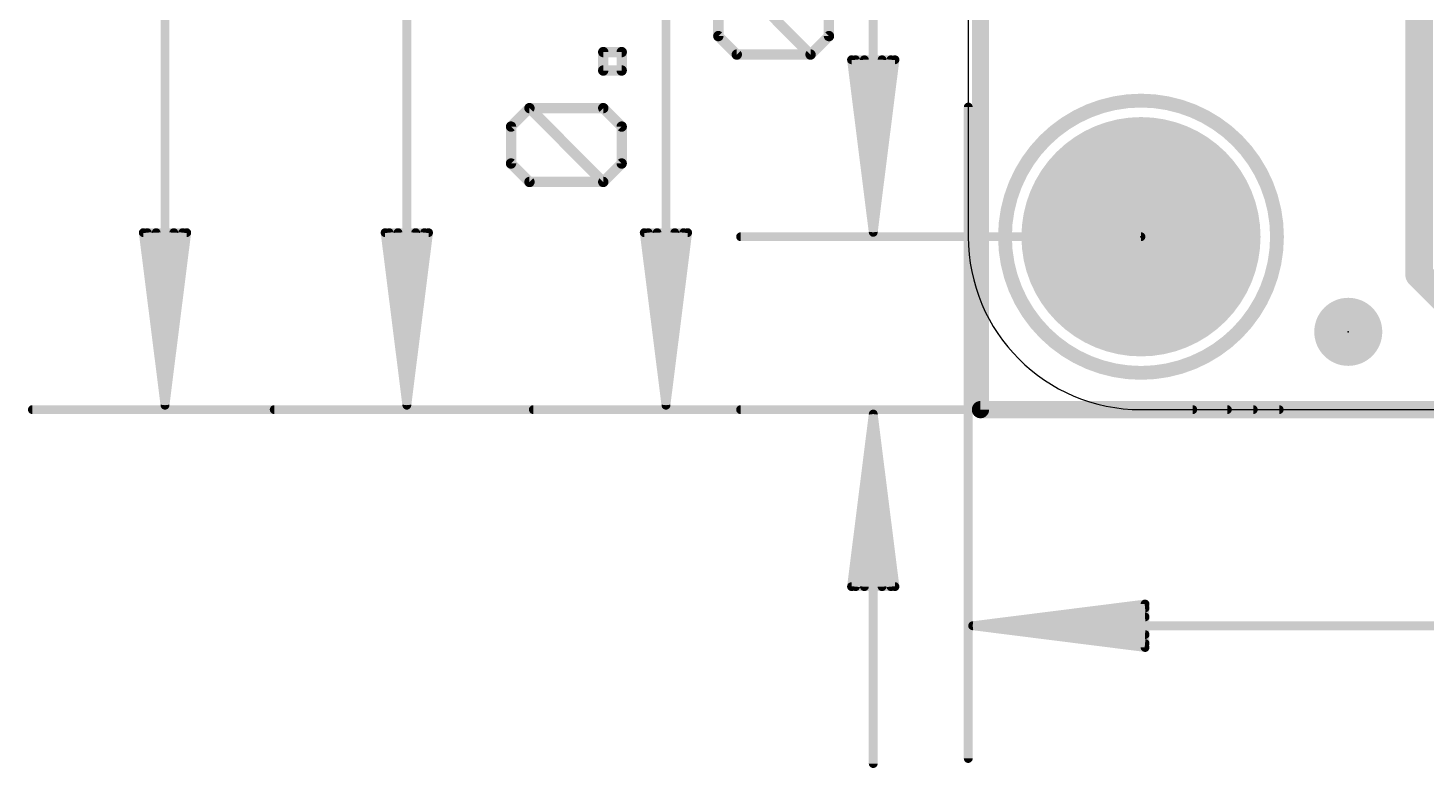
# Model space of a CAD drawing. Extents: x -14.2 to 48.4, y -5.3 to 35.
# Drawn here: x -13.83 to 6.73, y -5.27 to 5.61 of the extents above; entities that cross this region are included whole.
import ezdxf

# ---------------------------------------------------------------- set-up
doc = ezdxf.new("R2010")
doc.units = 0
for name, color, linetype in [('1', 12, 'CONTINUOUS'), ('16', 132, 'CONTINUOUS'), ('17', 110, 'CONTINUOUS'), ('20', 53, 'CONTINUOUS'), ('21', 40, 'CONTINUOUS'), ('23', 40, 'CONTINUOUS'), ('47', 253, 'CONTINUOUS')]:
    doc.layers.add(name, color=color, linetype=linetype)

# ---------------------------------------------------------------- blocks, each defined once
blk = doc.blocks.new('PIE')
at = {"const_width": 0.5}
blk.add_lwpolyline([(0, -0.25, 1), (0, 0.25, 1), (0, -0.25)], format="xyb", dxfattribs=at)
blk = doc.blocks.new('ROUNDP')
at = {"const_width": 0.5}
blk.add_lwpolyline([(0, -0.25, 1), (0, 0.25, 1), (0, -0.25)], format="xyb", dxfattribs=at)

msp = doc.modelspace()

# ---------------------------------------------------------------- linework, layer by layer
at = {"layer": '1'}
for points, const_width in [([(0.18, 0), (0.18, 23)], 0.254), ([(6.63, 8.3), (6.63, 1.985)], 0.4064), ([(6.63, 1.985), (7.865, 0.75)], 0.4064), ([(48.26, 0), (0.18, 0)], 0.254)]:
    msp.add_lwpolyline(points, dxfattribs=dict(at, const_width=const_width))
for points, const_width in [([(6.5284, 1.985, 1), (6.7316, 1.985)], 0.2032), ([(6.7018, 2.0568, 1), (6.5582, 1.9132)], 0.2032), ([(0.18, 0.0635, 1), (0.18, -0.0635)], 0.127), ([(0.1165, 0, 1), (0.2435, 0)], 0.127)]:
    msp.add_lwpolyline(points, format="xyb", dxfattribs=dict(at, const_width=const_width))
at = {"layer": '16', "const_width": 0.254}
for points in [[(0.18, 0), (0.18, 23)], [(48.26, 0), (0.18, 0)]]:
    msp.add_lwpolyline(points, dxfattribs=at)
at = {"layer": '16', "const_width": 0.127}
for points in [[(0.18, 0.0635, 1), (0.18, -0.0635)], [(0.1165, 0, 1), (0.2435, 0)]]:
    msp.add_lwpolyline(points, format="xyb", dxfattribs=at)
at = {"layer": '20'}
for p, q in [((0, 20.32), (0, 2.54)), ((2.54, 0), (45.72, 0))]:
    msp.add_line(p, q, dxfattribs=at)
msp.add_arc((2.54, 2.54), 2.54, 180, 270, dxfattribs=at)
at = {"layer": '21', "const_width": 0.2032}
msp.add_lwpolyline([(2.54, 0.54, 1), (2.54, 4.54, 1), (2.54, 0.54)], format="xyb", dxfattribs=at)
at = {"layer": '23'}
for p in [(2.54, 2.54), (5.588, 1.143)]:
    msp.add_point(p, dxfattribs=at)
at = {"layer": '47'}
for points, const_width in [([(-11.811, 0.065), (-11.811, 22.795)], 0.13), ([(-8.255, 0.065), (-8.255, 20.255)], 0.13), ([(-4.445, 0.065), (-4.445, 11.435)], 0.13), ([(-1.397, 2.605), (-1.397, 10.1028)], 0.13), ([(-2.3189, 5.2162), (-3.4035, 6.3009)], 0.1524), ([(-3.6747, 5.4874), (-3.6747, 6.0297)], 0.1524), ([(-2.0477, 6.0297), (-2.0477, 5.4874)], 0.1524), ([(-3.4035, 5.2162), (-3.6747, 5.4874)], 0.1524), ([(-2.0477, 5.4874), (-2.3189, 5.2162)], 0.1524), ([(-5.3669, 4.982), (-5.3669, 5.2531)], 0.1524), ([(-5.3669, 5.2531), (-5.0957, 5.2531)], 0.1524), ([(-5.0957, 5.2531), (-5.0957, 4.982)], 0.1524), ([(-2.3189, 5.2162), (-3.4035, 5.2162)], 0.1524), ([(-1.397, 2.605), (-1.7162, 5.14)], 0.13), ([(-1.7162, 5.14), (-1.0778, 5.14)], 0.13), ([(-1.397, 2.605), (-1.657, 5.14)], 0.13), ([(-1.397, 2.605), (-1.527, 5.14)], 0.13), ([(-1.0778, 5.14), (-1.397, 2.605)], 0.13), ([(-1.267, 5.14), (-1.397, 2.605)], 0.13), ([(-1.137, 5.14), (-1.397, 2.605)], 0.13), ([(-5.0957, 4.982), (-5.3669, 4.982)], 0.1524), ([(-6.7227, 4.1583), (-6.4515, 4.4295)], 0.1524), ([(-6.4515, 4.4295), (-5.3669, 4.4295)], 0.1524), ([(-5.3669, 3.3448), (-6.4515, 4.4295)], 0.1524), ([(-5.3669, 4.4295), (-5.0957, 4.1583)], 0.1524), ([(0, 4.445), (0, -5.125)], 0.13), ([(-6.7227, 3.616), (-6.7227, 4.1583)], 0.1524), ([(-5.0957, 4.1583), (-5.0957, 3.616)], 0.1524), ([(-6.4515, 3.3448), (-6.7227, 3.616)], 0.1524), ([(-5.0957, 3.616), (-5.3669, 3.3448)], 0.1524), ([(-5.3669, 3.3448), (-6.4515, 3.3448)], 0.1524), ([(-11.811, 0.065), (-12.1302, 2.6)], 0.13), ([(-12.1302, 2.6), (-11.4918, 2.6)], 0.13), ([(-11.811, 0.065), (-12.071, 2.6)], 0.13), ([(-11.811, 0.065), (-11.941, 2.6)], 0.13), ([(-11.4918, 2.6), (-11.811, 0.065)], 0.13), ([(-11.681, 2.6), (-11.811, 0.065)], 0.13), ([(-11.551, 2.6), (-11.811, 0.065)], 0.13), ([(-8.255, 0.065), (-8.5742, 2.6)], 0.13), ([(-8.5742, 2.6), (-7.9358, 2.6)], 0.13), ([(-8.255, 0.065), (-8.515, 2.6)], 0.13), ([(-8.255, 0.065), (-8.385, 2.6)], 0.13), ([(-7.9358, 2.6), (-8.255, 0.065)], 0.13), ([(-8.125, 2.6), (-8.255, 0.065)], 0.13), ([(-7.995, 2.6), (-8.255, 0.065)], 0.13), ([(-4.445, 0.065), (-4.7642, 2.6)], 0.13), ([(-4.7642, 2.6), (-4.1258, 2.6)], 0.13), ([(-4.445, 0.065), (-4.705, 2.6)], 0.13), ([(-4.445, 0.065), (-4.575, 2.6)], 0.13), ([(-4.1258, 2.6), (-4.445, 0.065)], 0.13), ([(-4.315, 2.6), (-4.445, 0.065)], 0.13), ([(-4.185, 2.6), (-4.445, 0.065)], 0.13), ([(2.54, 2.54), (-3.347, 2.54)], 0.13), ([(3.81, 0), (-13.761, 0)], 0.13), ([(4.191, 0), (-10.205, 0)], 0.13), ([(4.572, 0), (-6.395, 0)], 0.13), ([(3.302, 0), (-3.347, 0)], 0.13), ([(-1.397, -0.065), (-1.7162, -2.6)], 0.13), ([(-1.397, -0.065), (-1.657, -2.6)], 0.13), ([(-1.397, -0.065), (-1.527, -2.6)], 0.13), ([(-1.397, -0.065), (-1.397, -5.2)], 0.13), ([(-1.0778, -2.6), (-1.397, -0.065)], 0.13), ([(-1.267, -2.6), (-1.397, -0.065)], 0.13), ([(-1.137, -2.6), (-1.397, -0.065)], 0.13), ([(-1.7162, -2.6), (-1.0778, -2.6)], 0.13), ([(0.065, -3.175), (2.6, -2.8558)], 0.13), ([(0.065, -3.175), (2.6, -2.915)], 0.13), ([(2.6, -2.8558), (2.6, -3.4942)], 0.13), ([(0.065, -3.175), (2.6, -3.045)], 0.13), ([(0.065, -3.175), (23.049, -3.175)], 0.13), ([(2.6, -3.4942), (0.065, -3.175)], 0.13), ([(2.6, -3.305), (0.065, -3.175)], 0.13), ([(2.6, -3.435), (0.065, -3.175)], 0.13)]:
    msp.add_lwpolyline(points, dxfattribs=dict(at, const_width=const_width))
for points, const_width in [([(-3.6477, 5.5143, 1), (-3.7016, 5.4604)], 0.0762), ([(-2.0208, 5.4604, 1), (-2.0746, 5.5143)], 0.0762), ([(-3.7128, 5.4874, 1), (-3.6366, 5.4874)], 0.0762), ([(-2.0858, 5.4874, 1), (-2.0096, 5.4874)], 0.0762), ([(-5.3288, 5.2531, 1), (-5.405, 5.2531)], 0.0762), ([(-5.3669, 5.2912, 1), (-5.3669, 5.215)], 0.0762), ([(-5.0576, 5.2531, 1), (-5.1338, 5.2531)], 0.0762), ([(-5.0957, 5.215, 1), (-5.0957, 5.2912)], 0.0762), ([(-3.4035, 5.2543, 1), (-3.4035, 5.1781)], 0.0762), ([(-3.4305, 5.1893, 1), (-3.3766, 5.2431)], 0.0762), ([(-2.3458, 5.2431, 1), (-2.2919, 5.1893)], 0.0762), ([(-2.3458, 5.1893, 1), (-2.2919, 5.2431)], 0.0762), ([(-2.3189, 5.1781, 1), (-2.3189, 5.2543)], 0.0762), ([(-1.684, 5.1441, 1), (-1.7485, 5.1359)], 0.065), ([(-1.7162, 5.1725, 1), (-1.7162, 5.1075)], 0.065), ([(-1.6247, 5.1433, 1), (-1.6893, 5.1367)], 0.065), ([(-1.4945, 5.1417, 1), (-1.5595, 5.1383)], 0.065), ([(-1.2345, 5.1383, 1), (-1.2995, 5.1417)], 0.065), ([(-1.1047, 5.1367, 1), (-1.1693, 5.1433)], 0.065), ([(-1.0455, 5.1359, 1), (-1.11, 5.1441)], 0.065), ([(-1.0778, 5.1075, 1), (-1.0778, 5.1725)], 0.065), ([(-5.3669, 5.0201, 1), (-5.3669, 4.9439)], 0.0762), ([(-5.405, 4.982, 1), (-5.3288, 4.982)], 0.0762), ([(-5.1338, 4.982, 1), (-5.0576, 4.982)], 0.0762), ([(-5.0957, 4.9439, 1), (-5.0957, 5.0201)], 0.0762), ([(-6.4246, 4.4564, 1), (-6.4785, 4.4025)], 0.0762), ([(-6.4515, 4.4676, 1), (-6.4515, 4.3914)], 0.0762), ([(-6.4246, 4.4025, 1), (-6.4785, 4.4564)], 0.0762), ([(-5.3399, 4.4564, 1), (-5.3938, 4.4025)], 0.0762), ([(-5.3669, 4.3914, 1), (-5.3669, 4.4676)], 0.0762), ([(0.0325, 4.445, 1), (-0.0325, 4.445)], 0.065), ([(-6.6846, 4.1583, 1), (-6.7608, 4.1583)], 0.0762), ([(-6.7496, 4.1852, 1), (-6.6957, 4.1314)], 0.0762), ([(-5.0576, 4.1583, 1), (-5.1338, 4.1583)], 0.0762), ([(-5.1226, 4.1314, 1), (-5.0688, 4.1852)], 0.0762), ([(-6.6957, 3.6429, 1), (-6.7496, 3.589)], 0.0762), ([(-6.7608, 3.616, 1), (-6.6846, 3.616)], 0.0762), ([(-5.1338, 3.616, 1), (-5.0576, 3.616)], 0.0762), ([(-5.0688, 3.589, 1), (-5.1226, 3.6429)], 0.0762), ([(-6.4515, 3.3829, 1), (-6.4515, 3.3067)], 0.0762), ([(-6.4785, 3.3179, 1), (-6.4246, 3.3718)], 0.0762), ([(-5.3938, 3.3718, 1), (-5.3399, 3.3179)], 0.0762), ([(-5.3938, 3.3179, 1), (-5.3399, 3.3718)], 0.0762), ([(-5.3669, 3.3067, 1), (-5.3669, 3.3829)], 0.0762), ([(-12.098, 2.6041, 1), (-12.1625, 2.5959)], 0.065), ([(-12.1302, 2.6325, 1), (-12.1302, 2.5675)], 0.065), ([(-12.0387, 2.6033, 1), (-12.1033, 2.5967)], 0.065), ([(-11.9085, 2.6017, 1), (-11.9735, 2.5983)], 0.065), ([(-11.6485, 2.5983, 1), (-11.7135, 2.6017)], 0.065), ([(-11.5187, 2.5967, 1), (-11.5833, 2.6033)], 0.065), ([(-11.4595, 2.5959, 1), (-11.524, 2.6041)], 0.065), ([(-11.4918, 2.5675, 1), (-11.4918, 2.6325)], 0.065), ([(-8.542, 2.6041, 1), (-8.6065, 2.5959)], 0.065), ([(-8.5742, 2.6325, 1), (-8.5742, 2.5675)], 0.065), ([(-8.4827, 2.6033, 1), (-8.5473, 2.5967)], 0.065), ([(-8.3525, 2.6017, 1), (-8.4175, 2.5983)], 0.065), ([(-8.0925, 2.5983, 1), (-8.1575, 2.6017)], 0.065), ([(-7.9627, 2.5967, 1), (-8.0273, 2.6033)], 0.065), ([(-7.9035, 2.5959, 1), (-7.968, 2.6041)], 0.065), ([(-7.9358, 2.5675, 1), (-7.9358, 2.6325)], 0.065), ([(-4.732, 2.6041, 1), (-4.7965, 2.5959)], 0.065), ([(-4.7642, 2.6325, 1), (-4.7642, 2.5675)], 0.065), ([(-4.6727, 2.6033, 1), (-4.7373, 2.5967)], 0.065), ([(-4.5425, 2.6017, 1), (-4.6075, 2.5983)], 0.065), ([(-4.2825, 2.5983, 1), (-4.3475, 2.6017)], 0.065), ([(-4.1527, 2.5967, 1), (-4.2173, 2.6033)], 0.065), ([(-4.0935, 2.5959, 1), (-4.158, 2.6041)], 0.065), ([(-4.1258, 2.5675, 1), (-4.1258, 2.6325)], 0.065), ([(-3.347, 2.5725, 1), (-3.347, 2.5075)], 0.065), ([(-1.4292, 2.6091, 1), (-1.3648, 2.6009)], 0.065), ([(-1.4293, 2.6083, 1), (-1.3647, 2.6017)], 0.065), ([(-1.4295, 2.6033, 1), (-1.3645, 2.6067)], 0.065), ([(-1.4295, 2.6067, 1), (-1.3645, 2.6033)], 0.065), ([(-1.4295, 2.605, 1), (-1.3645, 2.605)], 0.065), ([(-1.4293, 2.6017, 1), (-1.3647, 2.6083)], 0.065), ([(-1.4292, 2.6009, 1), (-1.3648, 2.6091)], 0.065), ([(2.54, 2.5075, 1), (2.54, 2.5725)], 0.065), ([(-13.761, 0.0325, 1), (-13.761, -0.0325)], 0.065), ([(-11.8432, 0.0691, 1), (-11.7788, 0.0609)], 0.065), ([(-11.8433, 0.0683, 1), (-11.7787, 0.0617)], 0.065), ([(-11.8435, 0.0633, 1), (-11.7785, 0.0667)], 0.065), ([(-11.8435, 0.0667, 1), (-11.7785, 0.0633)], 0.065), ([(-11.8435, 0.065, 1), (-11.7785, 0.065)], 0.065), ([(-11.8433, 0.0617, 1), (-11.7787, 0.0683)], 0.065), ([(-11.8432, 0.0609, 1), (-11.7788, 0.0691)], 0.065), ([(-10.205, 0.0325, 1), (-10.205, -0.0325)], 0.065), ([(-8.2872, 0.0691, 1), (-8.2228, 0.0609)], 0.065), ([(-8.2873, 0.0683, 1), (-8.2227, 0.0617)], 0.065), ([(-8.2875, 0.0633, 1), (-8.2225, 0.0667)], 0.065), ([(-8.2875, 0.0667, 1), (-8.2225, 0.0633)], 0.065), ([(-8.2875, 0.065, 1), (-8.2225, 0.065)], 0.065), ([(-8.2873, 0.0617, 1), (-8.2227, 0.0683)], 0.065), ([(-8.2872, 0.0609, 1), (-8.2228, 0.0691)], 0.065), ([(-6.395, 0.0325, 1), (-6.395, -0.0325)], 0.065), ([(-4.4772, 0.0691, 1), (-4.4128, 0.0609)], 0.065), ([(-4.4773, 0.0683, 1), (-4.4127, 0.0617)], 0.065), ([(-4.4775, 0.0633, 1), (-4.4125, 0.0667)], 0.065), ([(-4.4775, 0.0667, 1), (-4.4125, 0.0633)], 0.065), ([(-4.4775, 0.065, 1), (-4.4125, 0.065)], 0.065), ([(-4.4773, 0.0617, 1), (-4.4127, 0.0683)], 0.065), ([(-4.4772, 0.0609, 1), (-4.4128, 0.0691)], 0.065), ([(-3.347, 0.0325, 1), (-3.347, -0.0325)], 0.065), ([(-1.3645, -0.0667, 1), (-1.4295, -0.0633)], 0.065), ([(-1.3645, -0.0633, 1), (-1.4295, -0.0667)], 0.065), ([(3.302, -0.0325, 1), (3.302, 0.0325)], 0.065), ([(3.81, -0.0325, 1), (3.81, 0.0325)], 0.065), ([(4.191, -0.0325, 1), (4.191, 0.0325)], 0.065), ([(4.572, -0.0325, 1), (4.572, 0.0325)], 0.065), ([(-1.3645, -0.065, 1), (-1.4295, -0.065)], 0.065), ([(-1.3648, -0.0609, 1), (-1.4292, -0.0691)], 0.065), ([(-1.3647, -0.0617, 1), (-1.4293, -0.0683)], 0.065), ([(-1.3647, -0.0683, 1), (-1.4293, -0.0617)], 0.065), ([(-1.3648, -0.0691, 1), (-1.4292, -0.0609)], 0.065), ([(-1.7485, -2.5959, 1), (-1.684, -2.6041)], 0.065), ([(-1.7162, -2.5675, 1), (-1.7162, -2.6325)], 0.065), ([(-1.6893, -2.5967, 1), (-1.6247, -2.6033)], 0.065), ([(-1.5595, -2.5983, 1), (-1.4945, -2.6017)], 0.065), ([(-1.2995, -2.6017, 1), (-1.2345, -2.5983)], 0.065), ([(-1.1693, -2.6033, 1), (-1.1047, -2.5967)], 0.065), ([(-1.11, -2.6041, 1), (-1.0455, -2.5959)], 0.065), ([(-1.0778, -2.6325, 1), (-1.0778, -2.5675)], 0.065), ([(2.6325, -2.8558, 1), (2.5675, -2.8558)], 0.065), ([(2.6041, -2.888, 1), (2.5959, -2.8235)], 0.065), ([(2.6033, -2.9473, 1), (2.5967, -2.8827)], 0.065), ([(2.6017, -3.0775, 1), (2.5983, -3.0125)], 0.065), ([(0.065, -3.1425, 1), (0.065, -3.2075)], 0.065), ([(0.0691, -3.1428, 1), (0.0609, -3.2072)], 0.065), ([(0.0633, -3.1425, 1), (0.0667, -3.2075)], 0.065), ([(0.0667, -3.1425, 1), (0.0633, -3.2075)], 0.065), ([(0.0683, -3.1427, 1), (0.0617, -3.2073)], 0.065), ([(0.0617, -3.1427, 1), (0.0683, -3.2073)], 0.065), ([(0.0609, -3.1428, 1), (0.0691, -3.2072)], 0.065), ([(2.5983, -3.3375, 1), (2.6017, -3.2725)], 0.065), ([(2.5675, -3.4942, 1), (2.6325, -3.4942)], 0.065), ([(2.5959, -3.5265, 1), (2.6041, -3.462)], 0.065), ([(2.5967, -3.4673, 1), (2.6033, -3.4027)], 0.065), ([(-0.0325, -5.125, 1), (0.0325, -5.125)], 0.065), ([(-1.4295, -5.2, 1), (-1.3645, -5.2)], 0.065)]:
    msp.add_lwpolyline(points, format="xyb", dxfattribs=dict(at, const_width=const_width))

# ---------------------------------------------------------------- block references
at = {"layer": '1'}
msp.add_blockref('PIE', (5.588, 1.143), dxfattribs=at)
at = {"layer": '17', "xscale": 3.516, "yscale": 3.516, "rotation": 90}
msp.add_blockref('ROUNDP', (2.54, 2.54), dxfattribs=at)
msp.add_blockref('ROUNDP', (2.54, 2.54), dxfattribs=at)

doc.saveas('drawing.dxf')
